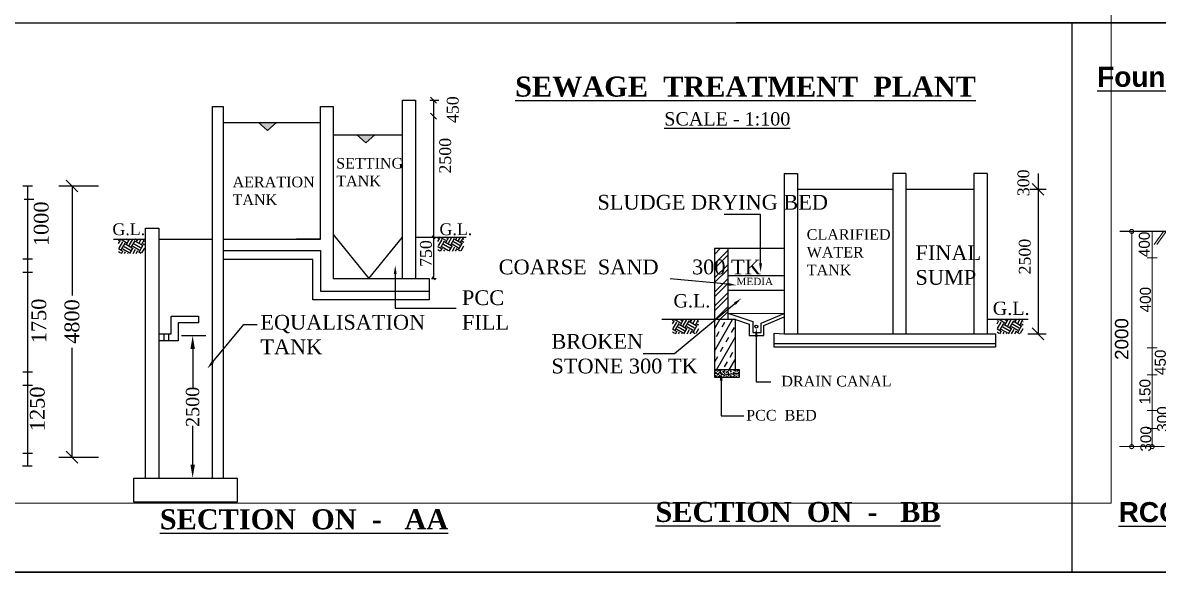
# Model space of a CAD drawing. Header units: metres. Extents: x 17422 to 45078, y -24482 to 1021.
# Drawn here: x 45016.06 to 45046.48, y -24480.44 to -24465.72 of the extents above; entities that cross this region are included whole.
import ezdxf

# ---------------------------------------------------------------- set-up
doc = ezdxf.new("R2010")
doc.units = ezdxf.units.M
doc.header["$MEASUREMENT"] = 0
doc.layers.add('LOCATION_PLAN', color=7, linetype='Continuous', lineweight=0)
doc.styles.add('plan9', font='times.ttf', dxfattribs={"height": 9})
doc.styles.get("Standard").update_dxf_attribs({"font": 'times.ttf', "height": 0.23})
doc.styles.add('style1', font='arial.ttf', dxfattribs={"height": 12})

# ---------------------------------------------------------------- blocks, each defined once
blk = doc.blocks.new('_Oblique')
at = {"color": 0, "linetype": 'ByBlock', "lineweight": -2}
blk.add_line((-0.5, -0.5), (0.5, 0.5), dxfattribs=at)
blk = doc.blocks.new('_DotSmall')
at = {"color": 0, "linetype": 'ByBlock', "const_width": 0.5}
blk.add_lwpolyline([(-0.0625, 0, 1), (0.0625, 0, 1)], format="xyb", close=True, dxfattribs=at)

msp = doc.modelspace()

# ---------------------------------------------------------------- hatches: boundary and pattern name
at = {"lineweight": -3}
for points in [[(45022.8564, -24468.39577), (45022.37346, -24468.39577), (45022.61493, -24468.61085)], [(45025.4932, -24468.72253), (45025.01026, -24468.72253), (45025.25173, -24468.93762)]]:
    msp.add_hatch(color=256, dxfattribs=at).paths.add_polyline_path(points)
h = msp.add_hatch(dxfattribs=at)
h.set_pattern_fill('EARTH', color=256, scale=0.791418, angle=60, style=0)
h.set_pattern_definition([(60, (43236.33377, -27250.29987), (-0.072419757, 0.270274212), [0.197854455, -0.197854455]), (60, (43236.26952, -27250.26278), (-0.072419757, 0.270274212), [0.197854455, -0.197854455]), (60, (43236.20526, -27250.22568), (-0.072419757, 0.270274212), [0.197854455, -0.197854455]), (150, (43236.1962, -27250.1919), (-0.270274212, -0.072419757), [0.197854455, -0.197854455]), (150, (43236.2333, -27250.12764), (-0.270274212, -0.072419757), [0.197854455, -0.197854455]), (150, (43236.2704, -27250.06338), (-0.270274212, -0.072419757), [0.197854455, -0.197854455])])
h.paths.add_polyline_path([(45019.32733, -24471.52178), (45018.62487, -24471.52178), (45018.62487, -24471.89937), (45019.32733, -24471.89937)])
h = msp.add_hatch(dxfattribs=at)
h.set_pattern_fill('EARTH', color=256, scale=0.791418, angle=60, style=0)
h.set_pattern_definition([(60, (43244.8867, -27250.24398), (-0.072419757, 0.270274212), [0.197854455, -0.197854455]), (60, (43244.82245, -27250.20689), (-0.072419757, 0.270274212), [0.197854455, -0.197854455]), (60, (43244.7582, -27250.16979), (-0.072419757, 0.270274212), [0.197854455, -0.197854455]), (150, (43244.74914, -27250.136), (-0.270274212, -0.072419757), [0.197854455, -0.197854455]), (150, (43244.78624, -27250.07175), (-0.270274212, -0.072419757), [0.197854455, -0.197854455]), (150, (43244.82333, -27250.0075), (-0.270274212, -0.072419757), [0.197854455, -0.197854455])])
h.paths.add_polyline_path([(45027.88026, -24471.46589), (45027.1778, -24471.46589), (45027.1778, -24471.84348), (45027.88026, -24471.84348)])
h = msp.add_hatch(dxfattribs=at)
h.set_pattern_fill('ANSI32', color=256, scale=0.712276, style=0)
h.set_pattern_definition([(45, (43251.17527, -27252.45232), (-0.188870706, 0.188870706), []), (45, (43251.30118, -27252.45232), (-0.188870706, 0.188870706), [])])
h.paths.add_polyline_path([(45034.9442, -24471.76977), (45034.58831, -24471.76977), (45034.58831, -24473.67422), (45034.9442, -24473.67422)])
h = msp.add_hatch(dxfattribs=at)
h.set_pattern_fill('EARTH', color=256, scale=0.791418, angle=60, style=0)
h.set_pattern_definition([(60, (43251.17527, -27252.45232), (-0.072419757, 0.270274212), [0.197854455, -0.197854455]), (60, (43251.11101, -27252.41522), (-0.072419757, 0.270274212), [0.197854455, -0.197854455]), (60, (43251.04676, -27252.37812), (-0.072419757, 0.270274212), [0.197854455, -0.197854455]), (150, (43251.0377, -27252.34434), (-0.270274212, -0.072419757), [0.197854455, -0.197854455]), (150, (43251.0748, -27252.28008), (-0.270274212, -0.072419757), [0.197854455, -0.197854455]), (150, (43251.1119, -27252.21583), (-0.270274212, -0.072419757), [0.197854455, -0.197854455])])
h.paths.add_polyline_path([(45034.16883, -24473.67422), (45033.46636, -24473.67422), (45033.46636, -24474.05181), (45034.16883, -24474.05181)])
h = msp.add_hatch(dxfattribs=at)
h.set_pattern_fill('TRANS', color=256, scale=1.187127, angle=60, style=0)
h.set_pattern_definition([(60, (43251.17527, -27252.45232), (-0.257020476, 0.14839084), []), (60, (43251.04676, -27252.37812), (-0.257020476, 0.14839084), [0.14839084, -0.14839084])])
h.paths.add_polyline_path([(45035.14981, -24473.67422), (45034.58831, -24473.67422), (45034.58831, -24475.02093), (45035.14981, -24475.02093)])
h = msp.add_hatch(dxfattribs=at)
h.set_pattern_fill('EARTH', color=256, scale=0.791418, angle=60, style=0)
h.set_pattern_definition([(60, (43259.86799, -27252.45232), (-0.072419757, 0.270274212), [0.197854455, -0.197854455]), (60, (43259.80373, -27252.41522), (-0.072419757, 0.270274212), [0.197854455, -0.197854455]), (60, (43259.73948, -27252.37812), (-0.072419757, 0.270274212), [0.197854455, -0.197854455]), (150, (43259.73042, -27252.34434), (-0.270274212, -0.072419757), [0.197854455, -0.197854455]), (150, (43259.76752, -27252.28008), (-0.270274212, -0.072419757), [0.197854455, -0.197854455]), (150, (43259.80462, -27252.21583), (-0.270274212, -0.072419757), [0.197854455, -0.197854455])])
h.paths.add_polyline_path([(45042.86155, -24473.67422), (45042.15908, -24473.67422), (45042.15908, -24474.05181), (45042.86155, -24474.05181)])
h = msp.add_hatch(dxfattribs=at)
h.set_pattern_fill('AR-CONC', color=256, scale=0.019785, style=0)
h.set_pattern_definition([(50, (43251.17527, -27252.45232), (0.1419131225, -0.0124157895), [0.014839084, -0.1632299254]), (355, (43251.17527, -27252.45232), (-0.0274525695, 0.148824565), [0.011871267, -0.1305839403]), (100.4514, (43251.18709, -27252.45335), (0.1144606584, 0.136408685), [0.0126112806, -0.1387240905]), (46.1842, (43251.17527, -27252.41275), (0.211158396, -0.032748674), [0.022258626, -0.244844888]), (96.6356, (43251.19286, -27252.41548), (0.18492718, 0.19273356), [0.018916921, -0.208086102]), (351.1842, (43251.17527, -27252.41275), (0.18492703, 0.192733705), [0.017806901, -0.19587591]), (21, (43251.19505, -27252.42264), (0.1181007195, -0.079659941), [0.014839084, -0.1632299254]), (326, (43251.19505, -27252.42264), (0.0481410224, 0.143474167), [0.011871267, -0.1305839403]), (71.4514, (43251.2049, -27252.42928), (0.16624179, 0.0638140957), [0.0126112806, -0.1387240905]), (37.5, (43251.175266, -27252.45232), (0.00240588155, 0.065864532), [0, -0.1290011047, 0, -0.1325624849, 0, -0.1310785765]), (7.5, (43251.175266, -27252.45232), (0.05204948, 0.0780361143), [0, -0.0755804018, 0, -0.1260332879, 0, -0.0499582499]), (327.5, (43251.131145, -27252.45232), (0.1056191472, -0.00446258186), [0, -0.0494636138, 0, -0.154326475, 0, -0.204779361]), (317.5, (43251.11136, -27252.45232), (0.1153859817, 0.0198062167), [0, -0.064302698, 0, -0.1024886077, 0, -0.1454230244])])
h.paths.add_polyline_path([(45035.26105, -24475.02093), (45034.58831, -24475.02093), (45034.58831, -24475.21488), (45035.26105, -24475.21488)])

# ---------------------------------------------------------------- linework, layer by layer
for p, q in [((44995.7421, -24465.72001), (45058.81637, -24465.72001)), ((45054.22547, -24465.72001), (45035.169, -24465.72001)), ((45044.16232, -24465.72001), (45044.16232, -24480.4419)), ((45021.14432, -24467.96572), (45021.43034, -24467.96572)), ((45024.03816, -24467.96572), (45024.37527, -24467.96572)), ((45039.72015, -24469.75508), (45039.36401, -24469.75508)), ((45041.89611, -24469.75508), (45041.53997, -24469.75508)), ((45053.09121, -24471.31043), (45045.44565, -24471.31043))]:
    msp.add_line(p, q)
for p, q in [((45026.23724, -24472.56842), (45026.23724, -24467.79459)), ((45026.23724, -24467.79459), (45026.57829, -24467.79459)), ((45026.57829, -24467.79459), (45026.57829, -24472.56842)), ((45026.96135, -24467.79459), (45027.20996, -24467.79459)), ((45026.96135, -24467.79459), (45027.20996, -24467.79459)), ((45027.06475, -24467.79459), (45027.06475, -24472.56842)), ((45021.14432, -24477.91743), (45021.14432, -24467.96572)), ((45021.43034, -24467.96572), (45021.43034, -24477.91743)), ((45024.03816, -24471.52178), (45024.03816, -24467.96572)), ((45024.37527, -24467.96572), (45024.37527, -24472.56842)), ((45021.43034, -24468.39577), (45024.03816, -24468.39577)), ((45022.37346, -24468.39577), (45022.61493, -24468.61085)), ((45022.61493, -24468.61085), (45022.8564, -24468.39577)), ((45024.37527, -24468.72253), (45026.23724, -24468.72253)), ((45025.01026, -24468.72253), (45025.25173, -24468.93762)), ((45025.25173, -24468.93762), (45025.4932, -24468.72253)), ((45036.46181, -24469.75508), (45036.46181, -24474.05229)), ((45036.46181, -24469.75508), (45036.81795, -24469.75508)), ((45036.81795, -24469.75508), (45036.81795, -24474.05229)), ((45039.36401, -24469.75508), (45039.36401, -24474.05229)), ((45039.72015, -24469.75508), (45039.72015, -24474.05229)), ((45041.53997, -24469.75508), (45041.53997, -24474.05229)), ((45041.89611, -24469.75508), (45041.89611, -24474.05229)), ((45043.25783, -24469.75508), (45043.25783, -24474.05229)), ((45016.05972, -24470.09228), (45016.31786, -24470.09228)), ((45016.18586, -24470.09228), (45016.18586, -24477.58854)), ((45017.02394, -24470.09353), (45018.09293, -24470.09353)), ((45017.38065, -24470.09353), (45017.38065, -24473.02649)), ((45036.81795, -24470.18205), (45039.36401, -24470.18205)), ((45039.72015, -24470.18205), (45041.53997, -24470.18205)), ((45043.03481, -24470.18205), (45043.47465, -24470.18205)), ((45016.09494, -24470.44841), (45016.35308, -24470.44841)), ((45019.34602, -24477.91743), (45019.34602, -24471.2233)), ((45019.34602, -24471.2233), (45019.7016, -24471.2233)), ((45019.7016, -24471.2233), (45019.7016, -24477.91743)), ((45018.49405, -24471.52178), (45019.34602, -24471.52178)), ((45019.7016, -24471.52178), (45021.14432, -24471.52178)), ((45021.43034, -24471.52178), (45024.03816, -24471.52178)), ((45022.65753, -24471.52178), (45023.48612, -24471.52178)), ((45024.03816, -24471.52178), (45023.39093, -24471.52178)), ((45024.37527, -24471.39519), (45025.3325, -24472.56842)), ((45025.3325, -24472.56842), (45026.22897, -24471.46589)), ((45026.57829, -24471.46589), (45027.93581, -24471.46589)), ((45021.43034, -24471.81958), (45024.03816, -24471.81958)), ((45024.03816, -24471.81958), (45024.03816, -24472.91554)), ((45036.46181, -24471.76977), (45034.58831, -24471.76977)), ((45034.58831, -24471.76977), (45034.58831, -24475.21488)), ((45034.9442, -24471.75635), (45034.9442, -24473.67422)), ((45016.06004, -24472.0454), (45016.31818, -24472.0454)), ((45023.82957, -24472.06709), (45021.43034, -24472.06709)), ((45023.82957, -24473.13971), (45023.82957, -24472.06709)), ((45016.0601, -24472.40154), (45016.31824, -24472.40154)), ((45034.9442, -24472.48836), (45036.46181, -24472.48836)), ((45024.37527, -24472.56842), (45026.94363, -24472.56842)), ((45026.94363, -24472.56842), (45026.94363, -24473.13971)), ((45027.00971, -24472.56842), (45027.13853, -24472.56842)), ((45024.03816, -24472.91554), (45026.94363, -24472.91554)), ((45034.9442, -24472.88744), (45036.46181, -24472.88744)), ((45026.94363, -24473.13971), (45023.82957, -24473.13971)), ((45020.03988, -24474.05041), (45020.03988, -24473.58149)), ((45020.03988, -24473.58149), (45020.76464, -24473.58149)), ((45020.76464, -24473.58149), (45020.76464, -24473.76078)), ((45035.14981, -24473.67422), (45033.17974, -24473.67422)), ((45034.9442, -24473.49959), (45035.61899, -24473.72598)), ((45034.9442, -24473.49959), (45036.46181, -24473.50524)), ((45035.14981, -24475.02093), (45035.14981, -24473.67422)), ((45035.14981, -24473.67422), (45035.5228, -24473.79843)), ((45035.84219, -24473.76653), (45036.46181, -24473.50524)), ((45035.90887, -24473.83112), (45036.46181, -24473.59578)), ((45041.89611, -24473.65729), (45042.98949, -24473.65729)), ((45020.76464, -24473.76078), (45020.21934, -24473.76078)), ((45020.21934, -24473.76078), (45020.21934, -24474.24349)), ((45035.5228, -24473.79843), (45035.5228, -24474.09915)), ((45035.61899, -24473.72598), (45035.61899, -24474.01655)), ((45035.61899, -24474.01655), (45035.84219, -24474.01655)), ((45035.84219, -24474.01655), (45035.84219, -24473.76653)), ((45035.90887, -24474.09915), (45035.90887, -24473.83112)), ((45019.7016, -24474.05041), (45020.03988, -24474.05041)), ((45020.21934, -24474.24349), (45019.7016, -24474.24349)), ((45019.83518, -24474.05041), (45019.83518, -24474.24349)), ((45019.96069, -24474.05041), (45019.96069, -24474.24349)), ((45020.31672, -24474.10196), (45020.96809, -24474.10196)), ((45035.5228, -24474.09915), (45035.90887, -24474.09915)), ((45036.18743, -24474.40843), (45036.18743, -24474.03766)), ((45036.18743, -24474.03766), (45036.18743, -24474.03766)), ((45036.18743, -24474.03766), (45036.46181, -24474.05229)), ((45036.18743, -24474.31316), (45042.11637, -24474.31316)), ((45036.46181, -24474.05229), (45042.11637, -24474.05229)), ((45042.11637, -24474.05229), (45042.11637, -24474.40843)), ((45042.9839, -24474.05229), (45043.47686, -24474.05229)), ((45017.38065, -24477.35834), (45017.38065, -24474.42539)), ((45020.61195, -24474.4581), (45020.61195, -24475.49878)), ((45042.11637, -24474.40843), (45036.18743, -24474.40843)), ((45016.06053, -24475.07138), (45016.31867, -24475.07138)), ((45035.26105, -24475.02093), (45034.58831, -24475.02093)), ((45034.58831, -24475.21488), (45035.26105, -24475.21488)), ((45035.26105, -24475.21488), (45035.26105, -24475.02093)), ((45016.06059, -24475.42752), (45016.31873, -24475.42752)), ((45020.61195, -24477.56129), (45020.61195, -24476.52061)), ((45016.06086, -24477.25424), (45016.319, -24477.25424)), ((45017.02394, -24477.35834), (45018.09293, -24477.35834)), ((45016.05679, -24477.58854), (45016.31493, -24477.58854)), ((45019.03963, -24478.56766), (45019.03963, -24477.91743)), ((45019.03963, -24477.91743), (45019.7016, -24477.91743)), ((45019.7016, -24477.91743), (45021.14432, -24477.91743)), ((45020.31672, -24477.91743), (45021.80671, -24477.91743)), ((45021.80671, -24477.91743), (45021.80671, -24478.56766)), ((45021.80671, -24478.56766), (45019.03963, -24478.56766))]:
    msp.add_line(p, q, dxfattribs=at)
at = {"lineweight": 9}
for p, q in [((45046.07881, -24471.31043), (45045.44565, -24471.31043)), ((45045.76772, -24477.07547), (45045.76772, -24471.31043)), ((45046.17786, -24471.31043), (45046.45062, -24471.31043)), ((45046.31424, -24477.07547), (45046.31424, -24471.31043)), ((45046.61898, -24471.31043), (45046.36643, -24471.65792)), ((45046.69339, -24471.31043), (45046.44084, -24471.65792)), ((45046.17786, -24472.02147), (45046.45062, -24472.02147)), ((45046.17786, -24474.42692), (45046.45062, -24474.42692)), ((45046.17786, -24475.14925), (45046.45062, -24475.14925)), ((45046.17786, -24476.11236), (45046.45062, -24476.11236)), ((45046.17786, -24476.59391), (45046.45062, -24476.59391)), ((45046.64161, -24477.07547), (45045.43784, -24477.07547)), ((45046.17786, -24477.07547), (45046.45062, -24477.07547))]:
    msp.add_line(p, q, dxfattribs=at)
at = {"lineweight": 30}
for points in [[(44995.7421, -24380.85116), (45077.87284, -24380.85116), (45077.87284, -24480.4419), (44995.7421, -24480.4419)], [(45077.87284, -24480.4419), (44995.7421, -24480.4419), (44995.7421, -24380.85116), (45077.87284, -24380.85116)]]:
    msp.add_lwpolyline(points, close=True, dxfattribs=at)
at = {"lineweight": -3}
for points in [[(45035.82522, -24472.16962), (45035.82522, -24470.85379), (45034.85276, -24470.85379)], [(45026.03777, -24472.44983), (45026.03777, -24473.36929), (45027.66999, -24473.36929)], [(45034.94959, -24472.72782), (45033.40316, -24472.58078)], [(45035.13299, -24473.2491), (45033.52076, -24474.59136), (45032.67997, -24474.59136)], [(45021.15038, -24474.80719), (45021.97921, -24473.80639), (45022.33766, -24473.80639)], [(45035.71137, -24474.13272), (45035.71137, -24475.33945), (45036.09894, -24475.33945)], [(45034.77025, -24475.31243), (45034.77025, -24476.25262), (45035.37983, -24476.25262)]]:
    msp.add_lwpolyline(points, dxfattribs=at)
msp.add_circle((45035.71137, -24473.86001), 0.04047, dxfattribs=at)
for points in [[(45035.86393, -24472.16962), (45035.82522, -24472.40186), (45035.78651, -24472.16962)], [(45025.99907, -24472.44983), (45026.03777, -24472.21759), (45026.07648, -24472.44983)], [(45034.95325, -24472.68929), (45035.18079, -24472.7498), (45034.94593, -24472.76635)], [(45035.10823, -24473.21936), (45035.31148, -24473.10051), (45035.15776, -24473.27885)], [(45035.67266, -24474.13272), (45035.71137, -24473.90047), (45035.75008, -24474.13272)], [(45020.5526, -24474.4581), (45020.67131, -24474.4581), (45020.61195, -24474.10196)], [(45021.18019, -24474.83188), (45021.00225, -24474.98606), (45021.12057, -24474.7825)], [(45034.73154, -24475.31243), (45034.77025, -24475.08019), (45034.80896, -24475.31243)], [(45020.5526, -24477.56129), (45020.67131, -24477.56129), (45020.61195, -24477.91743)]]:
    msp.add_solid(points, dxfattribs=at)
at = {"layer": 'LOCATION_PLAN', "lineweight": 0}
msp.add_lwpolyline([(45009.49775, -24449.55966), (45045.21315, -24449.55966), (45045.21315, -24478.59203), (45009.49775, -24478.59203)], close=True, dxfattribs=at)

# ---------------------------------------------------------------- block references
at = {"lineweight": -3}
for p, xscale, yscale, zscale, rotation in [((45027.06475, -24467.79459), 0.1582835640237195, 0.1582835640237195, 0.1582835640237195, 90), ((45027.06475, -24468.22156), 0.1582835640237195, 0.1582835640237195, 0.1582835640237195, 90), ((45017.38065, -24470.09353), 0.316567128047439, 0.316567128047439, 0.316567128047439, 90), ((45043.25783, -24470.18205), 0.316567128047439, 0.316567128047439, 0.316567128047439, 90), ((45027.06475, -24471.46589), 0.0791417820120052, 0.0791417820120052, 0.0791417820120052, 90), ((45027.06475, -24472.56842), 0.0791417820120052, 0.0791417820120052, 0.0791417820120052, 90), ((45043.25783, -24474.05229), 0.316567128047439, 0.316567128047439, 0.316567128047439, 270), ((45017.38065, -24477.35834), 0.316567128047439, 0.316567128047439, 0.316567128047439, 270)]:
    msp.add_blockref('_Oblique', p, dxfattribs=dict(at, xscale=xscale, yscale=yscale, zscale=zscale, rotation=rotation))
at = {"lineweight": 9, "xscale": 0.2199152267656685, "yscale": 0.2199152267656685, "zscale": 0.2199152267656685}
for p, rotation in [((45045.76772, -24471.31043), 90), ((45045.76772, -24477.07547), 270), ((45046.31424, -24477.07547), 270)]:
    msp.add_blockref('_DotSmall', p, dxfattribs=dict(at, rotation=rotation))

# ---------------------------------------------------------------- texts
at = {"ltscale": 0.23, "char_height": 0.5368407, "width": 24.2251966, "attachment_point": 1}
for s, insert in [('{\\fArial|b1|i0|c0|p34;\\LFoundation Details}', (45044.84242, -24466.90091)), ('{\\fTimes New Roman|b1|i0|c0|p18;\\LSEWAGE  TREATMENT  PLANT }', (45029.25016, -24467.16256)), ('{\\fTimes New Roman|b1|i0|c0|p18;\\LSECTION  ON  -   BB}', (45033.00984, -24478.55699)), ('{\\fArial|b1|i0|c0|p34;\\LRCC COLUMN FOOTING }', (45045.41756, -24478.56123)), ('{\\fTimes New Roman|b1|i0|c0|p18;\\LSECTION  ON  -   AA}', (45019.73163, -24478.7539))]:
    msp.add_mtext(s, dxfattribs=dict(at, insert=insert))
at = {"lineweight": -3, "attachment_point": 5, "rotation": 90}
for s, insert, char_height in [('450', (45027.58049, -24468.0491), 0.316567), ('2500', (45027.37944, -24469.28414), 0.316567), ('300', (45042.86918, -24470.00958), 0.316567), ('1000', (45016.55618, -24471.10648), 0.395709), ('750', (45026.86253, -24471.90315), 0.316567), ('2500', (45042.90467, -24471.98577), 0.316567), ('1750', (45016.49365, -24473.70807), 0.395709), ('4800', (45017.38065, -24473.72594), 0.395709), ('1250', (45016.45195, -24476.06402), 0.395709), ('\\A1;2500', (45020.61195, -24476.0097), 0.356138)]:
    msp.add_mtext(s, dxfattribs=dict(at, insert=insert, char_height=char_height))
at = {"lineweight": -3, "style": 'plan9'}
for s, insert, char_height, width, attachment_point in [('{\\LSCALE - 1:100}', (45033.24538, -24468.11751), 0.356138, 4.1343194, 1), ('SETTING  TANK', (45024.45775, -24469.34168), 0.2849104, 0.6772712, 1), ('AERATION  \\PTANK', (45021.68073, -24469.84362), 0.28491, 4.8629682, 1), ('SLUDGE DRYING BED', (45031.45504, -24470.33148), 0.3957089, 5.9240551, 1), ('{\\H1.693x;G.L.}', (45018.46178, -24471.09439), 0.1870085, 0.2777428, 1), ('{\\H1.693x;G.L.}', (45027.22407, -24471.09439), 0.1870085, 0.2777428, 1), ('CLARIFIED WATER TANK', (45037.06138, -24471.25049), 0.2849104, 0.6772712, 1), ('FINAL  SUMP', (45039.9745, -24471.68479), 0.3957089, 0.9406544, 1), ('   COARSE  SAND      300 TK', (45032.09624, -24472.06469), 0.3957089, 8.65258, 2), ('MEDIA', (45035.18079, -24472.55195), 0.197854, 0.2186583, 1), ('PCC FILL', (45027.82607, -24472.88777), 0.395709, 0.9406544, 1), ('G.L.', (45033.49261, -24472.99141), 0.356138, 0.5289318, 1), ('G.L.', (45042.04509, -24473.19249), 0.356138, 0.5289318, 1), ('EQUALISATION  TANK', (45022.42486, -24473.54581), 0.3957089, 0.9406544, 1), ('BROKEN   \\PSTONE 300 TK', (45030.22253, -24474.05874), 0.3957089, 9.2062529, 1), ('DRAIN CANAL', (45036.38155, -24475.17922), 0.2849104, 3.5715436, 1), ('PCC  BED', (45035.44043, -24476.09239), 0.28491, 3.5715436, 1)]:
    msp.add_mtext(s, dxfattribs=dict(at, insert=insert, char_height=char_height, width=width, attachment_point=attachment_point))
at = {"char_height": 0.29322, "attachment_point": 5, "rotation": 90, "style": 'style1'}
for insert in [(45046.10674, -24471.65912), (45046.13546, -24473.13904)]:
    msp.add_mtext('400', dxfattribs=dict(at, insert=insert))
at = {"attachment_point": 5, "rotation": 90, "style": 'style1'}
for s, insert, char_height, width in [('2000', (45045.50007, -24474.19295), 0.359735, 5.441571), ('150', (45046.12454, -24475.60583), 0.29322, 2.0826193), ('300', (45046.14752, -24476.86852), 0.29322, 1.3980427)]:
    msp.add_mtext(s, dxfattribs=dict(at, insert=insert, char_height=char_height, width=width))
at = {"lineweight": 9, "char_height": 0.29322, "attachment_point": 5, "rotation": 90, "style": 'style1'}
for s, insert, width in [('450', (45046.53542, -24474.81782), 0.4340301), ('300', (45046.59519, -24476.33827), 1.9845478)]:
    msp.add_mtext(s, dxfattribs=dict(at, insert=insert, width=width))

doc.saveas('drawing.dxf')
